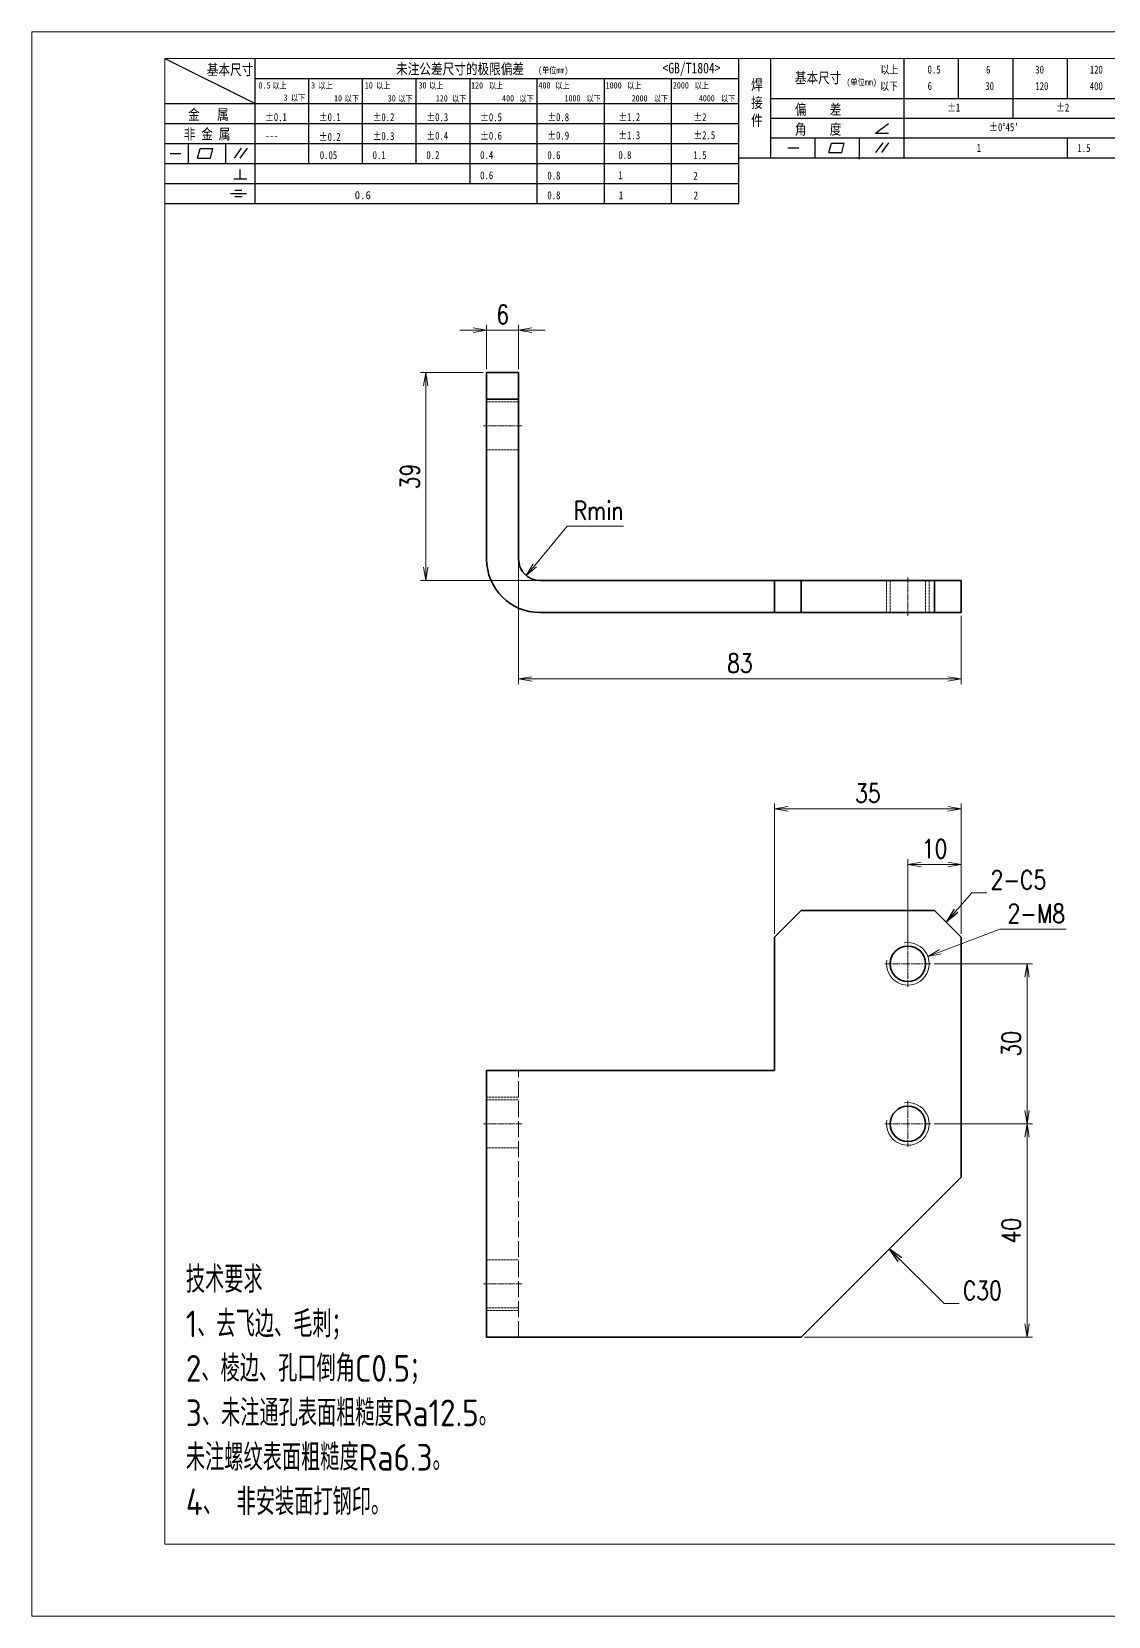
# Model space of a CAD drawing. Header units: inches. Extents: x 269 to 10986, y 1043 to 4337.
# Drawn here: x 7457.2 to 7659.1, y 1166.8 to 1463.8 of the extents above; entities that cross this region are included whole.
import ezdxf

# ---------------------------------------------------------------- set-up
doc = ezdxf.new("R2010")
doc.units = ezdxf.units.IN
doc.header["$MEASUREMENT"] = 0
doc.linetypes.add('AM_ISO02W050x2', pattern=[3.75, 3, -0.75])
doc.linetypes.add('AM_ISO08W050x2', pattern=[9, 6, -0.75, 1.5, -0.75])
for name, color, linetype, lineweight in [('中心线', 2, 'AM_ISO08W050x2', 18), ('图框', 7, 'Continuous', 18), ('标注线', 3, 'Continuous', 18), ('粗实线', 7, 'Continuous', 35), ('细实线', 3, 'Continuous', 18), ('虚线', 1, 'AM_ISO02W050x2', 18)]:
    doc.layers.add(name, color=color, linetype=linetype, lineweight=lineweight)
doc.layers.add('图\\M+19E79\\M+195B6\\M+18E9A', color=7, linetype='Continuous')
doc.layers.add('打印', color=7, linetype='Continuous', lineweight=15, plot=False)
doc.layers.add('打印-禁用', color=7, linetype='Continuous', lineweight=15, plot=False)
doc.styles.add('DIM', font='romans.shx', dxfattribs={"width": 0.8, "bigfont": 'bigfont.shx'})
doc.styles.add('国标', font='simfang.ttf', dxfattribs={"width": 0.8})
doc.styles.add('机械长仿宋', font='gbenor.shx', dxfattribs={"height": 1, "bigfont": 'gbcbig.shx'})
doc.dimstyles.new('XR 1-1', dxfattribs={"dimtxt": 3.5, "dimasz": 2.5, "dimexe": 1, "dimexo": 0.625, "dimgap": 1.2, "dimtad": 1, "dimtoh": 1, "dimdsep": 46, "dimtxsty": 'DIM', "dimblk": 'OPEN', "dimcen": 0, "dimclrd": 8, "dimclre": 8, "dimclrt": 2, "dimazin": 2, "dimtfac": 0.5, "dimtmove": 0, "dimatfit": 3, "dimldrblk": 'OPEN', "dimfxl": 0, "dimtolj": 2, "dimlwd": 18, "dimlwe": 18, "dimarcsym": 0})
doc.dimstyles.new('XR 1-1$0', dxfattribs={"dimtxt": 3.5, "dimasz": 2.5, "dimexe": 1, "dimexo": 0.625, "dimgap": 1.2, "dimtad": 1, "dimzin": 9, "dimdsep": 46, "dimtxsty": 'DIM', "dimblk": 'OPEN', "dimcen": 0, "dimclrd": 8, "dimclre": 8, "dimclrt": 2, "dimazin": 2, "dimtfac": 0.5, "dimtmove": 0, "dimatfit": 3, "dimldrblk": 'OPEN', "dimfxl": 0, "dimtolj": 2, "dimlwd": 18, "dimlwe": 18, "dimarcsym": 0})
doc.dimstyles.new('XR 1-1$3', dxfattribs={"dimtxt": 3.5, "dimasz": 2.5, "dimexe": 1, "dimexo": 0.625, "dimgap": 1.2, "dimtad": 1, "dimtoh": 1, "dimdsep": 46, "dimtxsty": 'DIM', "dimblk": 'OPEN', "dimcen": 0, "dimclrd": 8, "dimclre": 8, "dimclrt": 2, "dimazin": 2, "dimtfac": 0.5, "dimtofl": 0, "dimtmove": 0, "dimatfit": 3, "dimldrblk": 'OPEN', "dimfxl": 0, "dimtolj": 2, "dimlwd": 18, "dimlwe": 18, "dimarcsym": 0})
doc.dimstyles.new('XR 1-1$4', dxfattribs={"dimtxt": 3.5, "dimasz": 2.5, "dimexe": 1, "dimexo": 0.625, "dimgap": 1.2, "dimtad": 1, "dimtoh": 1, "dimdsep": 46, "dimtxsty": 'DIM', "dimblk": 'OPEN', "dimcen": 0, "dimclrd": 8, "dimclre": 8, "dimclrt": 2, "dimazin": 2, "dimtfac": 0.5, "dimtofl": 0, "dimtmove": 0, "dimatfit": 3, "dimldrblk": 'OPEN', "dimfxl": 0, "dimtolj": 2, "dimlwd": 18, "dimlwe": 18, "dimarcsym": 0})

# ---------------------------------------------------------------- blocks, each defined once
blk = doc.blocks.new('GZDEH零件A3图框V01版')
at = {"layer": '图\\M+19E79\\M+195B6\\M+18E9A', "color": 9}
for p, q in [((2882.49, -1554.46), (2899.37, -1562.92)), ((2899.37, -1581.67), (2899.37, -1554.46)), ((2990.09, -1581.67), (2990.09, -1554.46)), ((2996.09, -1573.08), (2996.09, -1554.46)), ((3021.09, -1561.98), (3021.09, -1554.46)), ((3031.31, -1561.98), (3031.31, -1554.46)), ((3041.53, -1561.98), (3041.53, -1554.46)), ((3051.75, -1561.98), (3051.75, -1554.46)), ((2899.37, -1558.24), (2990.09, -1558.24)), ((2909.45, -1574.17), (2909.45, -1558.24)), ((2919.53, -1574.17), (2919.53, -1558.24)), ((2929.61, -1574.17), (2929.61, -1558.24)), ((2939.69, -1577.92), (2939.69, -1558.24)), ((2952.29, -1581.67), (2952.29, -1558.24)), ((2964.89, -1581.67), (2964.89, -1558.24)), ((2977.49, -1581.67), (2977.49, -1558.24)), ((2996.09, -1561.98), (3113.09, -1561.98)), ((3021.09, -1573.08), (3021.09, -1561.98)), ((3041.53, -1565.68), (3041.53, -1561.98)), ((2882.49, -1562.92), (2990.09, -1562.92)), ((2882.49, -1566.67), (2990.09, -1566.67)), ((2996.09, -1565.68), (3113.09, -1565.68)), ((3015.75, -1568.51), (3018.15, -1566.66)), ((2882.49, -1570.42), (2990.09, -1570.42)), ((2886.92, -1574.12), (2886.92, -1570.42)), ((2893.91, -1574.12), (2893.91, -1570.42)), ((2996.09, -1569.38), (3113.09, -1569.38)), ((3004.42, -1573.08), (3004.42, -1569.38)), ((3006.97, -1572.12), (3007.45, -1570.33)), ((3007.45, -1570.33), (3009.86, -1570.33)), ((3009.39, -1572.12), (3009.86, -1570.33)), ((3012.75, -1573.08), (3012.75, -1569.38)), ((3015.75, -1568.51), (3018.15, -1568.51)), ((3015.81, -1572.12), (3017.15, -1570.26)), ((3016.89, -1572.12), (3018.23, -1570.26)), ((3051.75, -1573.08), (3051.75, -1569.38)), ((2883.43, -1572.27), (2885.49, -1572.27)), ((2888.59, -1573.16), (2889.07, -1571.37)), ((2888.59, -1573.16), (2891, -1573.16)), ((2889.07, -1571.37), (2891.48, -1571.37)), ((2891, -1573.16), (2891.48, -1571.37)), ((2895.52, -1573.16), (2896.85, -1571.3)), ((2896.6, -1573.16), (2897.94, -1571.3)), ((2990.09, -1573.08), (3113.09, -1573.08)), ((2999.26, -1571.23), (3001.32, -1571.23)), ((3006.97, -1572.12), (3009.39, -1572.12)), ((3012.75, -1573.33), (3012.75, -1573.08)), ((2882.49, -1574.17), (2990.09, -1574.17)), ((2895.42, -1577.05), (2897.81, -1577.05)), ((2896.58, -1577.05), (2896.58, -1575.28)), ((2882.49, -1577.92), (2990.09, -1577.92)), ((2894.79, -1579.77), (2897.77, -1579.77)), ((2895.57, -1579.17), (2896.92, -1579.17)), ((2882.49, -1581.67), (2990.09, -1581.67)), ((2895.57, -1580.37), (2896.93, -1580.37))]:
    blk.add_line(p, q, dxfattribs=at)
at = {"layer": '图框', "linetype": 'Continuous'}
for p, q in [((2882.49, -1554.46), (2882.49, -1832.96)), ((3272.49, -1554.46), (2882.49, -1554.46)), ((2882.49, -1832.96), (3272.49, -1832.96))]:
    blk.add_line(p, q, dxfattribs=at)
at = {"layer": '打印-禁用', "linetype": 'Continuous'}
for p, q in [((2857.49, -1549.46), (2857.49, -1846.46)), ((3277.49, -1549.46), (2857.49, -1549.46)), ((2857.49, -1846.46), (3277.49, -1846.46))]:
    blk.add_line(p, q, dxfattribs=at)
at = {"layer": '图\\M+19E79\\M+195B6\\M+18E9A', "color": 9, "style": '国标', "width": 0.8}
for s, height, p in [('基本尺寸', 2, (2890.33, -1557.58)), ('未注公差尺寸的极限偏差', 2, (2925.81, -1557.44)), ('<GB/T1804>', 2, (2975.78, -1557.27)), ('以上', 1.5, (3016.64, -1557.33)), ('0.5', 1.5, (3025.49, -1557.3)), ('6', 1.5, (3036.45, -1557.34)), ('30', 1.5, (3045.69, -1557.31)), ('120', 1.5, (3055.91, -1557.31)), ('30', 1.2, (2930.04, -1560.11)), ('基本尺寸', 2, (3000.6, -1559.1)), ('以下', 1.5, (3016.58, -1560.43)), ('6', 1.5, (3025.49, -1560.38)), ('30', 1.5, (3036.31, -1560.39)), ('120', 1.5, (3045.69, -1560.41)), ('400', 1.5, (3055.91, -1560.41)), ('金   属', 2, (2886.82, -1565.98)), ('±0.1', 1.5, (2901.27, -1566.23)), ('±0.1', 1.5, (2911.35, -1566.23)), ('±0.2', 1.5, (2921.43, -1566.23)), ('±0.3', 1.5, (2931.51, -1566.23)), ('±0.5', 1.5, (2941.59, -1566.23)), ('±0.8', 1.5, (2954.19, -1566.23)), ('±1.2', 1.5, (2967.51, -1566.23)), ('±2', 1.5, (2981.58, -1566.23)), ('偏    差', 2, (3000.6, -1565.04)), ('±1', 1.5, (3029.16, -1564.42)), ('±2', 1.5, (3049.61, -1564.42)), ('非 金 属', 2, (2886.02, -1569.65)), ('±0.3', 1.5, (2921.43, -1569.77)), ('±0.4', 1.5, (2931.51, -1569.71)), ('±0.6', 1.5, (2941.59, -1569.71)), ('±0.9', 1.5, (2954.19, -1569.68)), ('±1.3', 1.5, (2967.51, -1569.62)), ('±2.5', 1.5, (2981.58, -1569.61)), ('角    度', 2, (3000.6, -1568.74)), ("±0%%D45'", 1.5, (3037.06, -1568.12)), ('---', 1.5, (2901.27, -1569.65)), ('±0.2', 1.5, (2911.35, -1569.92)), ('1', 1.5, (3034.69, -1571.98)), ('1.5', 1.5, (3053.59, -1572.01)), ('0.1', 1.5, (2921.43, -1573.34)), ('0.2', 1.5, (2931.51, -1573.33)), ('0.4', 1.5, (2941.59, -1573.33)), ('0.6', 1.5, (2954.19, -1573.35)), ('0.8', 1.5, (2967.51, -1573.33)), ('1.5', 1.5, (2981.58, -1573.34)), ('0.6', 1.5, (2941.59, -1577.14)), ('0.8', 1.5, (2954.19, -1577.17)), ('1', 1.5, (2967.51, -1577.12)), ('2', 1.5, (2981.58, -1577.26)), ('0.8', 1.5, (2954.19, -1580.87)), ('1', 1.5, (2967.59, -1580.86)), ('2', 1.5, (2981.62, -1580.89))]:
    blk.add_text(s, height=height, dxfattribs=at).set_placement(p)
at = {"layer": '图\\M+19E79\\M+195B6\\M+18E9A', "color": 9, "lineweight": 15, "style": '国标', "width": 0.8}
for s, p in [('(单位mm)', (2952.44, -1557.27)), ('0.5', (2900.03, -1560.11)), ('以上', (2902.64, -1560.16)), ('3', (2909.88, -1560.11)), ('以上', (2911.25, -1560.16)), ('10', (2919.96, -1560.11)), ('以上', (2922.09, -1560.16)), ('以上', (2932.02, -1560.16)), ('120', (2939.88, -1560.11)), ('以上', (2943.21, -1560.16)), ('400', (2952.52, -1560.11)), ('以上', (2955.68, -1560.16)), ('1000', (2965.12, -1560.11)), ('以上', (2969.16, -1560.16)), ('2000', (2977.72, -1560.11)), ('以上', (2981.8, -1560.16)), ('(单位mm)', (3010.27, -1559.51)), ('3', (2904.73, -1562.41)), ('以下', (2906.1, -1562.46)), ('10', (2914.19, -1562.54)), ('以下', (2916.18, -1562.59)), ('30', (2924.27, -1562.54)), ('以下', (2926.26, -1562.59)), ('120', (2933.26, -1562.54)), ('以下', (2936.34, -1562.59)), ('400', (2945.7, -1562.54)), ('以下', (2948.94, -1562.59)), ('1000', (2957.41, -1562.54)), ('以下', (2961.54, -1562.59)), ('2000', (2969.99, -1562.54)), ('以下', (2974.14, -1562.59)), ('4000', (2982.59, -1562.54)), ('以下', (2986.74, -1562.59))]:
    blk.add_text(s, height=1.2, dxfattribs=at).set_placement(p)
at = {"layer": '图\\M+19E79\\M+195B6\\M+18E9A', "color": 9, "lineweight": 13, "style": '国标'}
blk.add_text('0.6', height=1.5, dxfattribs=at).set_placement((2918.05, -1580.85))
at = {"layer": '图\\M+19E79\\M+195B6\\M+18E9A', "color": 9, "style": '国标'}
for s, insert, char_height, width, attachment_point in [('焊\\P接\\P件', (2992.39, -1558.41), 2, 3.1877, 1), ('0.05', (2911.51, -1573.37), 1.5, 5.1982, 7)]:
    blk.add_mtext(s, dxfattribs=dict(at, insert=insert, char_height=char_height, width=width, attachment_point=attachment_point))
blk = doc.blocks.new('DEH A3')
at = {"layer": '图框'}
blk.add_blockref('GZDEH零件A3图框V01版', (-2857.49, 1846.46), dxfattribs=at)
blk = doc.blocks.new('_Open')
at = {"color": 0, "linetype": 'ByBlock', "lineweight": -2}
for p, q in [((-1, 0.17), (0, 0)), ((-1, -0.17), (0, 0)), ((0, 0), (-1, 0))]:
    blk.add_line(p, q, dxfattribs=at)
blk = doc.blocks.new('*D908')
at = {"layer": 'Defpoints', "color": 0, "transparency": 16777216}
for p in [(7531.12, 1399.95), (7542.54, 1399.95), (7552.54, 1360.95)]:
    blk.add_point(p, dxfattribs=at)
at = {"layer": '标注线', "color": 8, "lineweight": 18, "transparency": 16777216}
for p, q in [((7541.91, 1399.95), (7530.12, 1399.95)), ((7531.12, 1363.45), (7531.12, 1397.45)), ((7551.91, 1360.95), (7530.12, 1360.95))]:
    blk.add_line(p, q, dxfattribs=at)
at = {"layer": '标注线', "color": 8, "lineweight": 18, "transparency": 16777216, "xscale": 2.5, "yscale": 2.5, "zscale": 2.5}
for p, rotation in [((7531.12, 1399.95), 90), ((7531.12, 1360.95), 270)]:
    blk.add_blockref('_Open', p, dxfattribs=dict(at, rotation=rotation))
at = {"layer": '标注线', "color": 2, "transparency": 16777216, "insert": (7528.17, 1380.45), "char_height": 3.5, "attachment_point": 5, "rotation": 90, "style": 'DIM'}
blk.add_mtext('\\A2;39', dxfattribs=at)
blk = doc.blocks.new('*D909')
at = {"layer": 'Defpoints', "color": 0, "transparency": 16777216}
for p in [(7548.54, 1364.95), (7631.54, 1354.95), (7548.54, 1342.5)]:
    blk.add_point(p, dxfattribs=at)
at = {"layer": '标注线', "color": 8, "lineweight": 18, "transparency": 16777216}
for p, q in [((7548.54, 1364.32), (7548.54, 1341.5)), ((7631.54, 1354.32), (7631.54, 1341.5)), ((7629.04, 1342.5), (7551.04, 1342.5))]:
    blk.add_line(p, q, dxfattribs=at)
at = {"layer": '标注线', "color": 8, "lineweight": 18, "transparency": 16777216, "xscale": 2.5, "yscale": 2.5, "zscale": 2.5, "rotation": 180}
blk.add_blockref('_Open', (7548.54, 1342.5), dxfattribs=at)
at = {"layer": '标注线', "color": 8, "lineweight": 18, "transparency": 16777216, "xscale": 2.5, "yscale": 2.5, "zscale": 2.5}
blk.add_blockref('_Open', (7631.54, 1342.5), dxfattribs=at)
at = {"layer": '标注线', "color": 2, "transparency": 16777216, "insert": (7590.04, 1345.45), "char_height": 3.5, "attachment_point": 5, "style": 'DIM'}
blk.add_mtext('\\A2;83', dxfattribs=at)
blk = doc.blocks.new('*D910')
at = {"layer": 'Defpoints', "color": 0, "transparency": 16777216}
for p in [(7548.54, 1407.88), (7542.54, 1399.95), (7548.54, 1399.95)]:
    blk.add_point(p, dxfattribs=at)
at = {"layer": '标注线', "color": 8, "lineweight": 18, "transparency": 16777216}
for p, q in [((7540.04, 1407.88), (7537.54, 1407.88)), ((7542.54, 1400.57), (7542.54, 1408.88)), ((7542.54, 1407.88), (7548.54, 1407.88)), ((7548.54, 1400.57), (7548.54, 1408.88)), ((7551.04, 1407.88), (7553.54, 1407.88))]:
    blk.add_line(p, q, dxfattribs=at)
at = {"layer": '标注线', "color": 8, "lineweight": 18, "transparency": 16777216, "xscale": 2.5, "yscale": 2.5, "zscale": 2.5}
blk.add_blockref('_Open', (7542.54, 1407.88), dxfattribs=at)
at = {"layer": '标注线', "color": 8, "lineweight": 18, "transparency": 16777216, "xscale": 2.5, "yscale": 2.5, "zscale": 2.5, "rotation": 180}
blk.add_blockref('_Open', (7548.54, 1407.88), dxfattribs=at)
at = {"layer": '标注线', "color": 2, "transparency": 16777216, "insert": (7545.54, 1410.83), "char_height": 3.5, "attachment_point": 5, "style": 'DIM'}
blk.add_mtext('\\A2;6', dxfattribs=at)
blk = doc.blocks.new('*D917')
at = {"layer": 'Defpoints', "color": 0, "transparency": 16777216}
for p in [(7631.54, 1318.15), (7596.54, 1294.11), (7631.54, 1294.11)]:
    blk.add_point(p, dxfattribs=at)
at = {"layer": '标注线', "color": 8, "lineweight": 18, "transparency": 16777216}
for p, q in [((7596.54, 1294.73), (7596.54, 1319.15)), ((7631.54, 1294.73), (7631.54, 1319.15)), ((7599.04, 1318.15), (7629.04, 1318.15))]:
    blk.add_line(p, q, dxfattribs=at)
at = {"layer": '标注线', "color": 8, "lineweight": 18, "transparency": 16777216, "xscale": 2.5, "yscale": 2.5, "zscale": 2.5, "rotation": 180}
blk.add_blockref('_Open', (7596.54, 1318.15), dxfattribs=at)
at = {"layer": '标注线', "color": 8, "lineweight": 18, "transparency": 16777216, "xscale": 2.5, "yscale": 2.5, "zscale": 2.5}
blk.add_blockref('_Open', (7631.54, 1318.15), dxfattribs=at)
at = {"layer": '标注线', "color": 2, "transparency": 16777216, "insert": (7614.04, 1321.1), "char_height": 3.5, "attachment_point": 5, "style": 'DIM'}
blk.add_mtext('\\A2;35', dxfattribs=at)
blk = doc.blocks.new('*D918')
at = {"layer": 'Defpoints', "color": 0, "transparency": 16777216}
for p in [(7625.86, 1259.11), (7643.88, 1259.11), (7601.54, 1219.11)]:
    blk.add_point(p, dxfattribs=at)
at = {"layer": '标注线', "color": 8, "lineweight": 18, "transparency": 16777216}
for p, q in [((7626.48, 1259.11), (7644.88, 1259.11)), ((7643.88, 1221.61), (7643.88, 1256.61)), ((7602.16, 1219.11), (7644.88, 1219.11))]:
    blk.add_line(p, q, dxfattribs=at)
at = {"layer": '标注线', "color": 8, "lineweight": 18, "transparency": 16777216, "xscale": 2.5, "yscale": 2.5, "zscale": 2.5}
for p, rotation in [((7643.88, 1259.11), 90), ((7643.88, 1219.11), 270)]:
    blk.add_blockref('_Open', p, dxfattribs=dict(at, rotation=rotation))
at = {"layer": '标注线', "color": 2, "transparency": 16777216, "insert": (7640.93, 1239.11), "char_height": 3.5, "attachment_point": 5, "rotation": 90, "style": 'DIM'}
blk.add_mtext('\\A2;40', dxfattribs=at)
blk = doc.blocks.new('*D919')
at = {"layer": 'Defpoints', "color": 0, "transparency": 16777216}
for p in [(7625.86, 1289.11), (7626.48, 1259.11), (7643.88, 1259.11)]:
    blk.add_point(p, dxfattribs=at)
at = {"layer": '标注线', "color": 8, "lineweight": 18, "transparency": 16777216}
for p, q in [((7626.48, 1289.11), (7644.88, 1289.11)), ((7643.88, 1286.61), (7643.88, 1261.61)), ((7627.11, 1259.11), (7644.88, 1259.11))]:
    blk.add_line(p, q, dxfattribs=at)
at = {"layer": '标注线', "color": 8, "lineweight": 18, "transparency": 16777216, "xscale": 2.5, "yscale": 2.5, "zscale": 2.5}
for p, rotation in [((7643.88, 1289.11), 90), ((7643.88, 1259.11), 270)]:
    blk.add_blockref('_Open', p, dxfattribs=dict(at, rotation=rotation))
at = {"layer": '标注线', "color": 2, "transparency": 16777216, "insert": (7640.93, 1274.11), "char_height": 3.5, "attachment_point": 5, "rotation": 90, "style": 'DIM'}
blk.add_mtext('\\A2;30', dxfattribs=at)
blk = doc.blocks.new('*D920')
at = {"layer": 'Defpoints', "color": 0, "transparency": 16777216}
for p in [(7621.54, 1307.71), (7621.54, 1292.43), (7631.54, 1294.73)]:
    blk.add_point(p, dxfattribs=at)
at = {"layer": '标注线', "color": 8, "lineweight": 18, "transparency": 16777216}
for p, q in [((7621.54, 1293.06), (7621.54, 1308.71)), ((7629.04, 1307.71), (7624.04, 1307.71)), ((7631.54, 1295.36), (7631.54, 1308.71))]:
    blk.add_line(p, q, dxfattribs=at)
at = {"layer": '标注线', "color": 8, "lineweight": 18, "transparency": 16777216, "xscale": 2.5, "yscale": 2.5, "zscale": 2.5, "rotation": 180}
blk.add_blockref('_Open', (7621.54, 1307.71), dxfattribs=at)
at = {"layer": '标注线', "color": 8, "lineweight": 18, "transparency": 16777216, "xscale": 2.5, "yscale": 2.5, "zscale": 2.5}
blk.add_blockref('_Open', (7631.54, 1307.71), dxfattribs=at)
at = {"layer": '标注线', "color": 2, "transparency": 16777216, "insert": (7626.54, 1310.66), "char_height": 3.5, "attachment_point": 5, "style": 'DIM'}
blk.add_mtext('\\A2;10', dxfattribs=at)
blk = doc.blocks.new('*D921')
at = {"layer": 'Defpoints', "color": 0, "transparency": 16777216}
for p in [(7625.28, 1290.51), (7617.79, 1287.7)]:
    blk.add_point(p, dxfattribs=at)
at = {"layer": '标注线', "color": 8, "lineweight": 18, "transparency": 16777216}
for p, q in [((7638.81, 1295.6), (7627.62, 1291.39)), ((7651.21, 1295.6), (7638.81, 1295.6))]:
    blk.add_line(p, q, dxfattribs=at)
at = {"layer": '标注线', "color": 8, "lineweight": 18, "transparency": 16777216, "xscale": 2.5, "yscale": 2.5, "zscale": 2.5, "rotation": 200.5888772633331}
blk.add_blockref('_Open', (7625.28, 1290.51), dxfattribs=at)
at = {"layer": '标注线', "color": 2, "transparency": 16777216, "insert": (7645.61, 1298.55), "char_height": 3.5, "attachment_point": 5, "style": 'DIM'}
blk.add_mtext('\\A2;2-M8', dxfattribs=at)
blk = doc.blocks.new('*D1008')
at = {"layer": 'Defpoints', "color": 0, "transparency": 16777216}
for p in [(7552.54, 1364.95), (7549.99, 1361.87)]:
    blk.add_point(p, dxfattribs=at)
at = {"layer": '标注线', "color": 8, "lineweight": 18, "transparency": 16777216}
for p, q in [((7557.65, 1371.11), (7551.58, 1363.79)), ((7568.19, 1371.11), (7557.65, 1371.11))]:
    blk.add_line(p, q, dxfattribs=at)
at = {"layer": '标注线', "color": 8, "lineweight": 18, "transparency": 16777216, "xscale": 2.5, "yscale": 2.5, "zscale": 2.5, "rotation": 230.338148049329}
blk.add_blockref('_Open', (7549.99, 1361.87), dxfattribs=at)
at = {"layer": '标注线', "color": 2, "transparency": 16777216, "insert": (7563.52, 1374.06), "char_height": 3.5, "attachment_point": 5, "style": 'DIM'}
blk.add_mtext('\\A2;{\\Fromans,bigfont|c134;Rmin}', dxfattribs=at)

msp = doc.modelspace()

# ---------------------------------------------------------------- linework, layer by layer
at = {"layer": '中心线', "ltscale": 0.180015}
for p, q in [((7549.139, 1389.946), (7541.939, 1389.946)), ((7549.139, 1259.107), (7541.939, 1259.107)), ((7549.139, 1229.107), (7541.939, 1229.107))]:
    msp.add_line(p, q, dxfattribs=at)
at = {"layer": '中心线', "ltscale": 0.180016}
msp.add_line((7621.539, 1361.547), (7621.539, 1354.346), dxfattribs=at)
at = {"layer": '中心线', "ltscale": 0.216027}
for p, q in [((7621.539, 1293.428), (7621.539, 1284.786)), ((7621.539, 1263.428), (7621.539, 1254.786))]:
    msp.add_line(p, q, dxfattribs=at)
at = {"layer": '中心线', "ltscale": 0.216028}
for p, q in [((7625.86, 1289.107), (7617.219, 1289.107)), ((7625.86, 1259.107), (7617.219, 1259.107))]:
    msp.add_line(p, q, dxfattribs=at)
at = {"layer": '打印'}
msp.add_lwpolyline([(7457.232, 1463.819), (7877.232, 1463.819), (7877.232, 1166.819), (7457.232, 1166.819)], close=True, dxfattribs=at)
at = {"layer": '粗实线', "ltscale": 0.125}
for p, q in [((7542.539, 1394.946), (7542.539, 1399.946)), ((7548.539, 1394.946), (7548.539, 1399.946)), ((7601.539, 1360.946), (7596.539, 1360.946)), ((7631.539, 1360.946), (7626.539, 1360.946)), ((7601.539, 1354.946), (7596.539, 1354.946)), ((7631.539, 1354.946), (7626.539, 1354.946))]:
    msp.add_line(p, q, dxfattribs=at)
at = {"layer": '粗实线', "ltscale": 0.15}
for p, q in [((7548.539, 1399.946), (7542.539, 1399.946)), ((7548.539, 1394.946), (7542.539, 1394.946)), ((7596.539, 1360.946), (7596.539, 1354.946)), ((7601.539, 1360.946), (7601.539, 1354.946)), ((7626.539, 1354.946), (7626.539, 1360.946)), ((7631.539, 1354.946), (7631.539, 1360.946))]:
    msp.add_line(p, q, dxfattribs=at)
at = {"layer": '粗实线'}
for p, q in [((7542.539, 1394.946), (7542.539, 1364.946)), ((7548.539, 1394.946), (7548.539, 1364.946)), ((7552.539, 1360.946), (7596.539, 1360.946)), ((7626.539, 1360.946), (7601.539, 1360.946)), ((7552.539, 1354.946), (7596.539, 1354.946)), ((7626.539, 1354.946), (7601.539, 1354.946)), ((7626.539, 1299.107), (7601.539, 1299.107)), ((7596.539, 1294.107), (7596.539, 1269.107)), ((7631.539, 1249.107), (7631.539, 1294.107)), ((7542.539, 1269.107), (7542.539, 1219.107)), ((7552.539, 1269.107), (7596.539, 1269.107)), ((7631.539, 1249.107), (7601.539, 1219.107)), ((7552.539, 1219.107), (7601.539, 1219.107))]:
    msp.add_line(p, q, dxfattribs=at)
at = {"layer": '粗实线', "ltscale": 0.176777}
for p, q in [((7601.539, 1299.107), (7596.539, 1294.107)), ((7631.539, 1294.107), (7626.539, 1299.107))]:
    msp.add_line(p, q, dxfattribs=at)
at = {"layer": '粗实线', "ltscale": 0.25}
for p, q in [((7552.539, 1269.107), (7542.539, 1269.107)), ((7552.539, 1219.107), (7542.539, 1219.107))]:
    msp.add_line(p, q, dxfattribs=at)
at = {"layer": '粗实线'}
for centre in [(7621.539, 1289.107), (7621.539, 1259.107)]:
    msp.add_circle(centre, 3.324, dxfattribs=at)
for radius in [10, 4]:
    msp.add_arc((7552.539, 1364.946), radius, 180, 270, dxfattribs=at)
at = {"layer": '细实线'}
for centre in [(7621.539, 1289.107), (7621.539, 1259.107)]:
    msp.add_arc(centre, 4, 169.99999, 100.00001, dxfattribs=at)
at = {"layer": '虚线', "ltscale": 0.15}
for p, q in [((7542.539, 1394.946), (7548.539, 1394.946)), ((7548.539, 1394.446), (7542.539, 1394.446)), ((7548.539, 1394.446), (7542.539, 1394.446)), ((7548.539, 1385.446), (7542.539, 1385.446)), ((7548.539, 1385.446), (7542.539, 1385.446)), ((7601.539, 1354.946), (7601.539, 1360.946)), ((7617.539, 1360.946), (7617.539, 1354.946)), ((7617.539, 1360.946), (7617.539, 1354.946)), ((7618.216, 1360.946), (7618.216, 1354.946)), ((7618.216, 1360.946), (7618.216, 1354.946)), ((7624.863, 1360.946), (7624.863, 1354.946)), ((7624.863, 1360.946), (7624.863, 1354.946)), ((7625.539, 1360.946), (7625.539, 1354.946)), ((7625.539, 1360.946), (7625.539, 1354.946)), ((7548.539, 1264.107), (7542.539, 1264.107)), ((7548.539, 1263.607), (7542.539, 1263.607)), ((7548.539, 1254.607), (7542.539, 1254.607)), ((7548.539, 1233.607), (7542.539, 1233.607)), ((7548.539, 1224.607), (7542.539, 1224.607)), ((7542.539, 1224.107), (7548.539, 1224.107))]:
    msp.add_line(p, q, dxfattribs=at)
at = {"layer": '虚线'}
msp.add_line((7548.539, 1219.107), (7548.539, 1269.107), dxfattribs=at)

# ---------------------------------------------------------------- block references
at = {"layer": '图框'}
msp.add_blockref('DEH A3', (7457.232, 1166.819), dxfattribs=at)

# ---------------------------------------------------------------- texts
at = {"layer": '标注线', "color": 2, "char_height": 3.5, "attachment_point": 7, "style": 'DIM'}
for s, insert in [('\\A2;{\\Fromans,bigfont|c134;2-}C5', (7637.045, 1303.113)), ('\\A2;C30', (7631.846, 1226.13))]:
    msp.add_mtext(s, dxfattribs=dict(at, insert=insert))
at = {"layer": '标注线', "color": 2, "insert": (7486.145, 1185.75), "char_height": 5, "width": 114.82461, "attachment_point": 7, "style": '机械长仿宋'}
msp.add_mtext('\\A2;技术要求\\P1、去飞边、毛刺；\\P2、棱边、孔口倒角C0.5；\\P3、未注通孔表面粗糙度Ra12.5。\\P未注螺纹表面粗糙度Ra6.3。\\P{\\A0;4、\\C3; \\C2;非安装面打钢印。}', dxfattribs=at)

# ---------------------------------------------------------------- dimensions: what is measured, and where the dimension line sits
at = {"layer": '标注线'}
for base, p1, p2, picture, middle in [((7548.539, 1407.879), (7542.539, 1399.946), (7548.539, 1399.946), '*D910', (7545.539, 1410.829)), ((7548.539, 1342.504), (7631.539, 1354.946), (7548.539, 1364.946), '*D909', (7590.039, 1345.454)), ((7631.539, 1318.149), (7596.539, 1294.107), (7631.539, 1294.107), '*D917', (7614.039, 1321.099)), ((7621.539, 1307.706), (7631.539, 1294.732), (7621.539, 1292.43), '*D920', (7626.539, 1310.656))]:
    dim = msp.add_linear_dim(base=base, p1=p1, p2=p2, dimstyle='XR 1-1$0', dxfattribs=at)
    dim.commit()
    dim.dimension.update_dxf_attribs({"geometry": picture, "text_midpoint": middle})
for base, p1, p2, picture, middle in [((7531.12, 1399.946), (7552.539, 1360.946), (7542.539, 1399.946), '*D908', (7528.17, 1380.446)), ((7643.879, 1259.107), (7625.86, 1289.107), (7626.485, 1259.107), '*D919', (7640.929, 1274.107)), ((7643.879, 1259.107), (7601.539, 1219.107), (7625.86, 1259.107), '*D918', (7640.929, 1239.107))]:
    dim = msp.add_linear_dim(base=base, p1=p1, p2=p2, angle=90, dimstyle='XR 1-1$0', dxfattribs=at)
    dim.commit()
    dim.dimension.update_dxf_attribs({"geometry": picture, "text_midpoint": middle})
dim = msp.add_radius_dim(center=(7552.539, 1364.946), mpoint=(7549.986, 1361.867), text='{\\Fromans,bigfont|c134;Rmin}', dimstyle='XR 1-1$4', override={"dimtol": 1, "dimtp": 0.1, "dimtm": 0.1, "dimtmove": 1}, dxfattribs=at)
dim.commit()
dim.dimension.update_dxf_attribs({"geometry": '*D1008', "text_midpoint": (7557.653, 1371.114), "dimtype": 164})
dim = msp.add_diameter_dim_2p(p1=(7617.795, 1287.7), p2=(7625.284, 1290.514), text='2-M8', dimstyle='XR 1-1$3', dxfattribs=at)
dim.commit()
dim.dimension.update_dxf_attribs({"geometry": '*D921', "text_midpoint": (7645.615, 1295.597), "dimtype": 163})

# ---------------------------------------------------------------- leaders
for points in [[(7628.726, 1296.92), (7633.545, 1302.414), (7636.345, 1302.414)], [(7618.061, 1235.629), (7628.346, 1225.43), (7631.146, 1225.43)]]:
    msp.add_leader(points, dimstyle='XR 1-1', override={"dimasz": 2.8, "dimexe": 0.69965, "dimexo": 0.69965, "dimgap": 0.69965}, dxfattribs=at)

doc.saveas('drawing.dxf')
